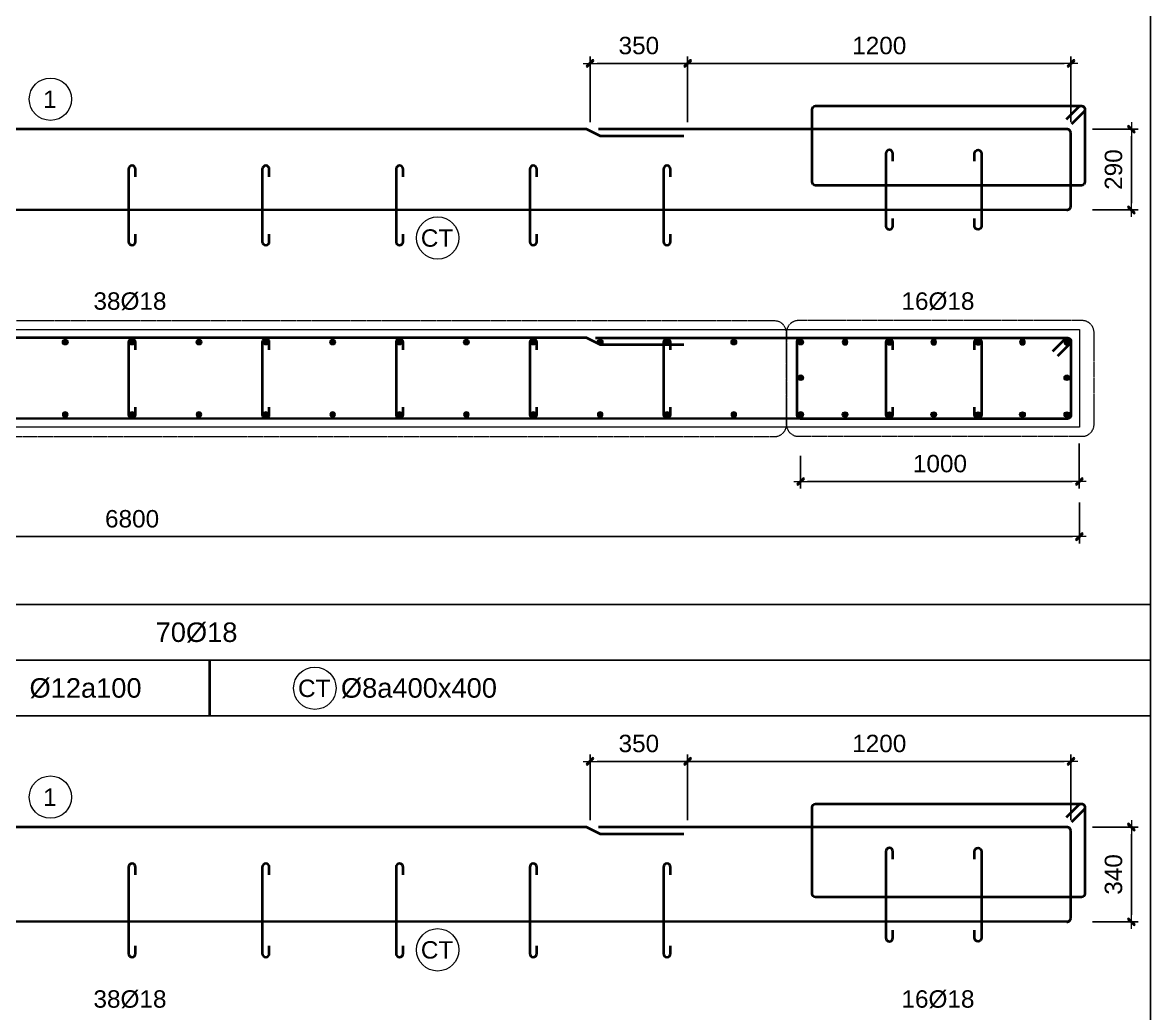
# Model space of a CAD drawing. Header units: millimetres. Extents: x -146909 to 4830753, y -683702 to -336947.
# Drawn here: x 4774826 to 4778874, y -444891 to -441334 of the extents above; entities that cross this region are included whole.
import ezdxf
from ezdxf.enums import TextEntityAlignment as Align

# ---------------------------------------------------------------- set-up
doc = ezdxf.new("R2010")
doc.units = ezdxf.units.MM
doc.header["$MEASUREMENT"] = 0
doc.linetypes.add('HIDDEN', pattern=[0.375, 0.25, -0.125])
doc.layers.get('0').update_dxf_attribs({"lineweight": 9})
doc.layers.get('Defpoints').update_dxf_attribs({"color": 10, "lineweight": 0})
for name, color, linetype, lineweight in [("'S_General_Cont_1 Thin", 1, 'Continuous', 18), ("'S_General_Text_3_Member name", 3, 'Continuous', 35), ('CDAI', 3, 'Continuous', 40), ('chunho.q', 1, 'Continuous', 13), ('CTHEP', 4, 'Continuous', 50), ('DBAO', 2, 'Continuous', 13), ('DMo', 9, 'HIDDEN', 9), ('KTH', 154, 'Continuous', 9), ('STICK', 1, 'Continuous', 9)]:
    doc.layers.add(name, color=color, linetype=linetype, lineweight=lineweight)
for name, color, linetype in [('DM', 1, 'Continuous'), ('TBL', 1, 'Continuous'), ('TX', 214, 'Continuous')]:
    doc.layers.add(name, color=color, linetype=linetype)
doc.styles.add('arial', font='arial.ttf', dxfattribs={"width": 0.85})
doc.styles.add('TTP-HelCon', font='arial.ttf')
doc.dimstyles.new('TTP-25', dxfattribs={"dimscale": 25, "dimtxt": 2.5, "dimasz": 1, "dimexe": 1, "dimexo": 1, "dimgap": 0.09, "dimtad": 0, "dimdec": 4, "dimrnd": 10, "dimzin": 9, "dimdsep": 46, "dimtxsty": 'TTP-HelCon', "dimblk": 'Stick', "dimcen": 0.09, "dimdle": 1.5, "dimclrd": 256, "dimclre": 256, "dimclrt": 1, "dimadec": 0, "dimazin": 0, "dimtfac": 1, "dimtdec": 4, "dimtmove": 0, "dimatfit": 3, "dimldrblk": 'ARCHTICK', "dimfxl": 1, "dimtvp": 1, "dimtolj": 1, "dimtzin": 0, "dimarcsym": 0})

# ---------------------------------------------------------------- blocks, each defined once
blk = doc.blocks.new('sign of slab')
at = {"layer": "'S_General_Cont_1 Thin"}
blk.add_circle((-10, 0), 475, dxfattribs=at)
at = {"layer": "'S_General_Text_3_Member name", "style": 'arial'}
blk.add_attdef('S', text='', height=250, dxfattribs=at).set_placement((-23, -1), align=Align.MIDDLE_CENTER)
blk = doc.blocks.new('Stick')
at = {"layer": 'STICK'}
h = blk.add_hatch(color=256, dxfattribs=at)
edge = h.paths.add_edge_path()
edge.add_line((0.3, 0.5), (-0.5, -0.3))
edge.add_arc((-0.4, -0.4), 0.141, 135, 315)
edge.add_line((-0.3, -0.5), (0.5, 0.3))
edge.add_arc((0.4, 0.4), 0.141, 315, 495)
blk.add_line((1, 0), (-1, 0), dxfattribs=at)
blk.add_lwpolyline([(0.3, 0.5), (-0.5, -0.3, 1), (-0.3, -0.5), (0.5, 0.3, 1), (0.3, 0.5, 1)], format="xyb", dxfattribs=at)
blk = doc.blocks.new('*D1410')
at = {"layer": 'Defpoints', "color": 0, "transparency": 16777216}
for p in [(4778641.5, -444221.7), (4778805.7, -444221.7), (4778641.5, -444561.7)]:
    blk.add_point(p, dxfattribs=at)
at = {"layer": 'KTH', "lineweight": -2, "transparency": 16777216}
for p, q in [((4778666.5, -444221.7), (4778830.7, -444221.7)), ((4778805.7, -444536.7), (4778805.7, -444246.7)), ((4778666.5, -444561.7), (4778830.7, -444561.7))]:
    blk.add_line(p, q, dxfattribs=at)
at = {"layer": 'KTH', "lineweight": -2, "transparency": 16777216, "xscale": 25, "yscale": 25, "zscale": 25}
for p, rotation in [((4778805.7, -444221.7), 90), ((4778805.7, -444561.7), 270)]:
    blk.add_blockref('Stick', p, dxfattribs=dict(at, rotation=rotation))
at = {"layer": 'KTH', "color": 1, "transparency": 16777216, "insert": (4778741.8, -444391.7), "char_height": 62.5, "attachment_point": 5, "rotation": 90, "style": 'TTP-HelCon'}
blk.add_mtext('\\A1;340', dxfattribs=at)
blk = doc.blocks.new('_ArchTick')
at = {"color": 0, "linetype": 'ByBlock', "const_width": 0.15}
blk.add_lwpolyline([(-0.5, -0.5), (0.5, 0.5)], dxfattribs=at)
blk = doc.blocks.new('*D1415')
at = {"layer": 'Defpoints', "color": 0, "transparency": 16777216}
for p in [(4776862.9, -443985.8), (4776862.9, -444221.7), (4777212.9, -444221.7)]:
    blk.add_point(p, dxfattribs=at)
at = {"layer": 'KTH', "lineweight": -2, "transparency": 16777216}
for p, q in [((4776862.9, -444196.7), (4776862.9, -443960.8)), ((4777212.9, -444196.7), (4777212.9, -443960.8)), ((4777187.9, -443985.8), (4776887.9, -443985.8))]:
    blk.add_line(p, q, dxfattribs=at)
at = {"layer": 'KTH', "lineweight": -2, "transparency": 16777216, "xscale": 25, "yscale": 25, "zscale": 25, "rotation": 180}
blk.add_blockref('Stick', (4776862.9, -443985.8), dxfattribs=at)
at = {"layer": 'KTH', "lineweight": -2, "transparency": 16777216, "xscale": 25, "yscale": 25, "zscale": 25}
blk.add_blockref('Stick', (4777212.9, -443985.8), dxfattribs=at)
at = {"layer": 'KTH', "color": 1, "transparency": 16777216, "insert": (4777037.9, -443921.9), "char_height": 62.5, "attachment_point": 5, "style": 'TTP-HelCon'}
blk.add_mtext('\\A1;350', dxfattribs=at)
blk = doc.blocks.new('*D1416')
at = {"layer": 'Defpoints', "color": 0, "transparency": 16777216}
for p in [(4777212.9, -443985.8), (4777212.9, -444221.7), (4778589, -444221.7)]:
    blk.add_point(p, dxfattribs=at)
at = {"layer": 'KTH', "lineweight": -2, "transparency": 16777216}
for p, q in [((4777212.9, -444196.7), (4777212.9, -443960.8)), ((4778589, -444196.7), (4778589, -443960.8)), ((4778564, -443985.8), (4777237.9, -443985.8))]:
    blk.add_line(p, q, dxfattribs=at)
at = {"layer": 'KTH', "lineweight": -2, "transparency": 16777216, "xscale": 25, "yscale": 25, "zscale": 25, "rotation": 180}
blk.add_blockref('Stick', (4777212.9, -443985.8), dxfattribs=at)
at = {"layer": 'KTH', "lineweight": -2, "transparency": 16777216, "xscale": 25, "yscale": 25, "zscale": 25}
blk.add_blockref('Stick', (4778589, -443985.8), dxfattribs=at)
at = {"layer": 'KTH', "color": 1, "transparency": 16777216, "insert": (4777900.9, -443921.9), "char_height": 62.5, "attachment_point": 5, "style": 'TTP-HelCon'}
blk.add_mtext('\\A1;1200', dxfattribs=at)
blk = doc.blocks.new('*D1439')
at = {"layer": 'Defpoints', "color": 0, "transparency": 16777216}
for p in [(4778641.5, -441716.7), (4778805.7, -441716.7), (4778641.5, -442006.7)]:
    blk.add_point(p, dxfattribs=at)
at = {"layer": 'KTH', "lineweight": -2, "transparency": 16777216}
for p, q in [((4778666.5, -441716.7), (4778830.7, -441716.7)), ((4778805.7, -441981.7), (4778805.7, -441741.7)), ((4778666.5, -442006.7), (4778830.7, -442006.7))]:
    blk.add_line(p, q, dxfattribs=at)
at = {"layer": 'KTH', "lineweight": -2, "transparency": 16777216, "xscale": 25, "yscale": 25, "zscale": 25}
for p, rotation in [((4778805.7, -441716.7), 90), ((4778805.7, -442006.7), 270)]:
    blk.add_blockref('Stick', p, dxfattribs=dict(at, rotation=rotation))
at = {"layer": 'KTH', "color": 1, "transparency": 16777216, "insert": (4778741.8, -441861.7), "char_height": 62.5, "attachment_point": 5, "rotation": 90, "style": 'TTP-HelCon'}
blk.add_mtext('\\A1;290', dxfattribs=at)
blk = doc.blocks.new('*D1442')
at = {"layer": 'Defpoints', "color": 0, "transparency": 16777216}
for p in [(4771819, -442972.8), (4778619, -443031.3), (4778619, -443179.2)]:
    blk.add_point(p, dxfattribs=at)
at = {"layer": 'KTH', "lineweight": -2, "transparency": 16777216}
for p, q in [((4771819, -442997.8), (4771819, -443204.2)), ((4778619, -443056.3), (4778619, -443204.2)), ((4771844, -443179.2), (4778594, -443179.2))]:
    blk.add_line(p, q, dxfattribs=at)
at = {"layer": 'KTH', "lineweight": -2, "transparency": 16777216, "xscale": 25, "yscale": 25, "zscale": 25, "rotation": 180}
blk.add_blockref('Stick', (4771819, -443179.2), dxfattribs=at)
at = {"layer": 'KTH', "lineweight": -2, "transparency": 16777216, "xscale": 25, "yscale": 25, "zscale": 25}
blk.add_blockref('Stick', (4778619, -443179.2), dxfattribs=at)
at = {"layer": 'KTH', "color": 1, "transparency": 16777216, "insert": (4775219, -443115.4), "char_height": 62.5, "attachment_point": 5, "style": 'TTP-HelCon'}
blk.add_mtext('\\A1;6800', dxfattribs=at)
blk = doc.blocks.new('*D1443')
at = {"layer": 'Defpoints', "color": 0, "transparency": 16777216}
for p in [(4778618.7, -442819.4), (4777618.7, -442864.4), (4777618.7, -442981.3)]:
    blk.add_point(p, dxfattribs=at)
at = {"layer": 'KTH', "lineweight": -2, "transparency": 16777216}
for p, q in [((4778618.7, -442844.4), (4778618.7, -443006.3)), ((4777618.7, -442889.4), (4777618.7, -443006.3)), ((4778593.7, -442981.3), (4777643.7, -442981.3))]:
    blk.add_line(p, q, dxfattribs=at)
at = {"layer": 'KTH', "lineweight": -2, "transparency": 16777216, "xscale": 25, "yscale": 25, "zscale": 25, "rotation": 180}
blk.add_blockref('Stick', (4777618.7, -442981.3), dxfattribs=at)
at = {"layer": 'KTH', "lineweight": -2, "transparency": 16777216, "xscale": 25, "yscale": 25, "zscale": 25}
blk.add_blockref('Stick', (4778618.7, -442981.3), dxfattribs=at)
at = {"layer": 'KTH', "color": 1, "transparency": 16777216, "insert": (4778118.7, -442917.4), "char_height": 62.5, "attachment_point": 5, "style": 'TTP-HelCon'}
blk.add_mtext('\\A1;1000', dxfattribs=at)
blk = doc.blocks.new('*D1444')
at = {"layer": 'Defpoints', "color": 0, "transparency": 16777216}
for p in [(4776862.9, -441480.8), (4776862.9, -441716.7), (4777212.9, -441716.7)]:
    blk.add_point(p, dxfattribs=at)
at = {"layer": 'KTH', "lineweight": -2, "transparency": 16777216}
for p, q in [((4776862.9, -441691.7), (4776862.9, -441455.8)), ((4777212.9, -441691.7), (4777212.9, -441455.8)), ((4777187.9, -441480.8), (4776887.9, -441480.8))]:
    blk.add_line(p, q, dxfattribs=at)
at = {"layer": 'KTH', "lineweight": -2, "transparency": 16777216, "xscale": 25, "yscale": 25, "zscale": 25, "rotation": 180}
blk.add_blockref('Stick', (4776862.9, -441480.8), dxfattribs=at)
at = {"layer": 'KTH', "lineweight": -2, "transparency": 16777216, "xscale": 25, "yscale": 25, "zscale": 25}
blk.add_blockref('Stick', (4777212.9, -441480.8), dxfattribs=at)
at = {"layer": 'KTH', "color": 1, "transparency": 16777216, "insert": (4777037.9, -441416.9), "char_height": 62.5, "attachment_point": 5, "style": 'TTP-HelCon'}
blk.add_mtext('\\A1;350', dxfattribs=at)
blk = doc.blocks.new('*D1445')
at = {"layer": 'Defpoints', "color": 0, "transparency": 16777216}
for p in [(4777212.9, -441480.8), (4777212.9, -441716.7), (4778589, -441716.7)]:
    blk.add_point(p, dxfattribs=at)
at = {"layer": 'KTH', "lineweight": -2, "transparency": 16777216}
for p, q in [((4777212.9, -441691.7), (4777212.9, -441455.8)), ((4778589, -441691.7), (4778589, -441455.8)), ((4778564, -441480.8), (4777237.9, -441480.8))]:
    blk.add_line(p, q, dxfattribs=at)
at = {"layer": 'KTH', "lineweight": -2, "transparency": 16777216, "xscale": 25, "yscale": 25, "zscale": 25, "rotation": 180}
blk.add_blockref('Stick', (4777212.9, -441480.8), dxfattribs=at)
at = {"layer": 'KTH', "lineweight": -2, "transparency": 16777216, "xscale": 25, "yscale": 25, "zscale": 25}
blk.add_blockref('Stick', (4778589, -441480.8), dxfattribs=at)
at = {"layer": 'KTH', "color": 1, "transparency": 16777216, "insert": (4777900.9, -441416.9), "char_height": 62.5, "attachment_point": 5, "style": 'TTP-HelCon'}
blk.add_mtext('\\A1;1200', dxfattribs=at)
blk = doc.blocks.new('*U1435')
at = {"layer": 'CTHEP', "ltscale": 0.02, "const_width": 10}
blk.add_lwpolyline([(0, 5, -1), (0, -5, -1)], format="xyb", close=True, dxfattribs=at)
at = {"layer": 'Defpoints', "color": 1}
blk.add_circle((0, 0), 10, dxfattribs=at)
blk = doc.blocks.new('*U1436')
at = {"layer": 'CDAI', "color": 0, "linetype": 'ByBlock', "lineweight": -2, "transparency": 16777216}
blk.add_blockref('*U1435', (0, 0), dxfattribs=at)
blk = doc.blocks.new('*U1433')
at = {"layer": 'CTHEP', "ltscale": 0.02, "const_width": 10}
blk.add_lwpolyline([(0, 5, -1), (0, -5, -1)], format="xyb", close=True, dxfattribs=at)
at = {"layer": 'Defpoints', "color": 1}
blk.add_circle((0, 0), 10, dxfattribs=at)
blk = doc.blocks.new('*U1434')
at = {"layer": 'CDAI', "color": 0, "linetype": 'ByBlock', "lineweight": -2, "transparency": 16777216}
blk.add_blockref('*U1433', (0, 0), dxfattribs=at)
blk = doc.blocks.new('*U1437')
at = {"layer": 'CTHEP', "ltscale": 0.02, "const_width": 10}
blk.add_lwpolyline([(0, 5, -1), (0, -5, -1)], format="xyb", close=True, dxfattribs=at)
at = {"layer": 'Defpoints', "color": 1}
blk.add_circle((0, 0), 10, dxfattribs=at)
blk = doc.blocks.new('*U1438')
at = {"layer": 'CDAI', "color": 0, "linetype": 'ByBlock', "lineweight": -2, "transparency": 16777216}
for p in [(2160, 0), (2400, 0), (2640, 0), (2880, 0), (3120, 0), (3360, 0), (3600, 0), (3840, 0), (4080, 0), (4320, 0), (4560, 0), (4800, 0)]:
    blk.add_blockref('*U1437', p, dxfattribs=at)
blk = doc.blocks.new('*U1427')
at = {"layer": 'CTHEP', "ltscale": 0.02, "const_width": 10}
blk.add_lwpolyline([(0, 5, -1), (0, -5, -1)], format="xyb", close=True, dxfattribs=at)
at = {"layer": 'Defpoints', "color": 1}
blk.add_circle((0, 0), 10, dxfattribs=at)
blk = doc.blocks.new('*U1428')
at = {"layer": 'CDAI', "color": 0, "linetype": 'ByBlock', "lineweight": -2, "transparency": 16777216}
for p in [(0, 0), (159.2, 0), (318.3, 0), (477.5, 0), (636.7, 0), (795.8, 0)]:
    blk.add_blockref('*U1427', p, dxfattribs=at)
blk = doc.blocks.new('*U1429')
at = {"layer": 'CTHEP', "ltscale": 0.02, "const_width": 10}
blk.add_lwpolyline([(0, 5, -1), (0, -5, -1)], format="xyb", close=True, dxfattribs=at)
at = {"layer": 'Defpoints', "color": 1}
blk.add_circle((0, 0), 10, dxfattribs=at)
blk = doc.blocks.new('*U1430')
at = {"layer": 'CDAI', "color": 0, "linetype": 'ByBlock', "lineweight": -2, "transparency": 16777216}
for p in [(0, 0), (159.2, 0), (318.3, 0), (477.5, 0), (636.7, 0), (795.8, 0), (955, 0)]:
    blk.add_blockref('*U1429', p, dxfattribs=at)
blk = doc.blocks.new('*U1424')
at = {"layer": 'CTHEP', "ltscale": 0.02, "const_width": 10}
blk.add_lwpolyline([(0, 5, -1), (0, -5, -1)], format="xyb", close=True, dxfattribs=at)
at = {"layer": 'Defpoints', "color": 1}
blk.add_circle((0, 0), 10, dxfattribs=at)
blk = doc.blocks.new('*U1425')
at = {"layer": 'CDAI', "color": 0, "linetype": 'ByBlock', "lineweight": -2, "transparency": 16777216}
for p in [(2160, 0), (2400, 0), (2640, 0), (2880, 0), (3120, 0), (3360, 0), (3600, 0), (3840, 0), (4080, 0), (4320, 0), (4560, 0), (4800, 0)]:
    blk.add_blockref('*U1424', p, dxfattribs=at)

msp = doc.modelspace()

# ---------------------------------------------------------------- linework, layer by layer
at = {"layer": 'CDAI', "color": 214}
msp.add_line((4775496.77108, -443622.18535), (4775496.77108, -443822.18535), dxfattribs=at)
at = {"layer": 'CDAI'}
for points in [[(4778573.15335, -441680.98657), (4778617.47355, -441636.66637, -0.6681786379), (4778638.81238, -441645.50521), (4778638.81238, -441906.00521, -0.4142135624), (4778626.31238, -441918.50521), (4777672.31238, -441918.50521, -0.4142135624), (4777659.81238, -441906.00521), (4777659.81238, -441645.50521, -0.4142135624), (4777672.31238, -441633.00521), (4778626.31238, -441633.00521, -0.6681786379), (4778635.15122, -441654.34404), (4778590.83102, -441698.66424)], [(4777949.82236, -441831.42535), (4777949.82236, -441803.92535, 1), (4777924.82236, -441803.92535), (4777924.82236, -442064.42535, 1), (4777949.82236, -442064.42535), (4777949.82236, -442036.92535)], [(4778243.1557, -441831.42535), (4778243.1557, -441803.92535, -1), (4778268.1557, -441803.92535), (4778268.1557, -442064.42535, -1), (4778243.1557, -442064.42535), (4778243.1557, -442036.92535)], [(4775231.48903, -441887.60511), (4775231.48903, -441860.10511, 1), (4775206.48903, -441860.10511), (4775206.48903, -442120.60511, 1), (4775231.48903, -442120.60511), (4775231.48903, -442093.10511)], [(4775711.48903, -441887.60511), (4775711.48903, -441860.10511, 1), (4775686.48903, -441860.10511), (4775686.48903, -442120.60511, 1), (4775711.48903, -442120.60511), (4775711.48903, -442093.10511)], [(4776191.48903, -441887.60511), (4776191.48903, -441860.10511, 1), (4776166.48903, -441860.10511), (4776166.48903, -442120.60511, 1), (4776191.48903, -442120.60511), (4776191.48903, -442093.10511)], [(4776671.48903, -441887.60511), (4776671.48903, -441860.10511, 1), (4776646.48903, -441860.10511), (4776646.48903, -442120.60511, 1), (4776671.48903, -442120.60511), (4776671.48903, -442093.10511)], [(4777151.48903, -441887.60511), (4777151.48903, -441860.10511, 1), (4777126.48903, -441860.10511), (4777126.48903, -442120.60511, 1), (4777151.48903, -442120.60511), (4777151.48903, -442093.10511)], [(4775231.48903, -442508.55035), (4775231.48903, -442481.05035, 1), (4775206.48903, -442481.05035), (4775206.48903, -442741.55035, 1), (4775231.48903, -442741.55035), (4775231.48903, -442714.05035)], [(4775711.48903, -442508.55035), (4775711.48903, -442481.05035, 1), (4775686.48903, -442481.05035), (4775686.48903, -442741.55035, 1), (4775711.48903, -442741.55035), (4775711.48903, -442714.05035)], [(4776191.48903, -442508.55035), (4776191.48903, -442481.05035, 1), (4776166.48903, -442481.05035), (4776166.48903, -442741.55035, 1), (4776191.48903, -442741.55035), (4776191.48903, -442714.05035)], [(4776671.48903, -442508.55035), (4776671.48903, -442481.05035, 1), (4776646.48903, -442481.05035), (4776646.48903, -442741.55035, 1), (4776671.48903, -442741.55035), (4776671.48903, -442714.05035)], [(4777151.48903, -442508.55035), (4777151.48903, -442481.05035, 1), (4777126.48903, -442481.05035), (4777126.48903, -442741.55035, 1), (4777151.48903, -442741.55035), (4777151.48903, -442714.05035)], [(4778523.32999, -442514.03171), (4778567.65019, -442469.71151, -0.6681786379), (4778588.98903, -442478.55035), (4778588.98903, -442743.55035, -0.4142135624), (4778576.48903, -442756.05035), (4777618.61511, -442756.05035, -0.4142135624), (4777606.11511, -442743.55035), (4777606.11511, -442478.55035, -0.4142135624), (4777618.61511, -442466.05035), (4778576.48903, -442466.05035, -0.6681786379), (4778585.32786, -442487.38918), (4778541.00766, -442531.70938)], [(4777949.82236, -442508.55035), (4777949.82236, -442481.05035, 1), (4777924.82236, -442481.05035), (4777924.82236, -442741.55035, 1), (4777949.82236, -442741.55035), (4777949.82236, -442714.05035)], [(4778243.1557, -442508.55035), (4778243.1557, -442481.05035, -1), (4778268.1557, -442481.05035), (4778268.1557, -442741.55035, -1), (4778243.1557, -442741.55035), (4778243.1557, -442714.05035)], [(4778573.15335, -444185.98657), (4778617.47355, -444141.66637, -0.6681786379), (4778638.81238, -444150.50521), (4778638.81238, -444461.00521, -0.4142135624), (4778626.31238, -444473.50521), (4777672.31238, -444473.50521, -0.4142135624), (4777659.81238, -444461.00521), (4777659.81238, -444150.50521, -0.4142135624), (4777672.31238, -444138.00521), (4778626.31238, -444138.00521, -0.6681786379), (4778635.15122, -444159.34404), (4778590.83102, -444203.66424)], [(4777949.82236, -444336.42535), (4777949.82236, -444308.92535, 1), (4777924.82236, -444308.92535), (4777924.82236, -444619.42535, 1), (4777949.82236, -444619.42535), (4777949.82236, -444591.92535)], [(4778243.1557, -444336.42535), (4778243.1557, -444308.92535, -1), (4778268.1557, -444308.92535), (4778268.1557, -444619.42535, -1), (4778243.1557, -444619.42535), (4778243.1557, -444591.92535)], [(4775231.48903, -444392.60511), (4775231.48903, -444365.10511, 1), (4775206.48903, -444365.10511), (4775206.48903, -444675.60511, 1), (4775231.48903, -444675.60511), (4775231.48903, -444648.10511)], [(4775711.48903, -444392.60511), (4775711.48903, -444365.10511, 1), (4775686.48903, -444365.10511), (4775686.48903, -444675.60511, 1), (4775711.48903, -444675.60511), (4775711.48903, -444648.10511)], [(4776191.48903, -444392.60511), (4776191.48903, -444365.10511, 1), (4776166.48903, -444365.10511), (4776166.48903, -444675.60511, 1), (4776191.48903, -444675.60511), (4776191.48903, -444648.10511)], [(4776671.48903, -444392.60511), (4776671.48903, -444365.10511, 1), (4776646.48903, -444365.10511), (4776646.48903, -444675.60511, 1), (4776671.48903, -444675.60511), (4776671.48903, -444648.10511)], [(4777151.48903, -444392.60511), (4777151.48903, -444365.10511, 1), (4777126.48903, -444365.10511), (4777126.48903, -444675.60511, 1), (4777151.48903, -444675.60511), (4777151.48903, -444648.10511)]]:
    msp.add_lwpolyline(points, format="xyb", dxfattribs=at)
at = {"layer": 'CDAI', "ltscale": 0.02}
for points in [[(4777199.68812, -441741.70123), (4776899.95227, -441741.70123), (4776849.95227, -441716.70123), (4771863.98903, -441716.70123, 0.4142135624), (4771848.98903, -441731.70123), (4771848.98903, -441991.70123, 0.4142135624), (4771863.98903, -442006.70123), (4773540.53787, -442006.70123)], [(4778573.98903, -442006.70123, 0.4142135624), (4778588.98903, -441991.70123), (4778588.98903, -441731.70123, 0.4142135624), (4778573.98903, -441716.70123), (4776893.06832, -441716.70123)], [(4777199.68812, -442491.05035), (4776899.95227, -442491.05035), (4776849.95227, -442466.05035), (4771863.98903, -442466.05035, 0.4142135624), (4771848.98903, -442481.05035), (4771848.98903, -442741.05035, 0.4142135624), (4771863.98903, -442756.05035), (4773540.61912, -442756.05035)], [(4777199.68812, -444246.70123), (4776899.95227, -444246.70123), (4776849.95227, -444221.70123), (4771863.98903, -444221.70123, 0.4142135624), (4771848.98903, -444236.70123), (4771848.98903, -444546.70123, 0.4142135624), (4771863.98903, -444561.70123), (4773540.53787, -444561.70123)], [(4778573.98903, -444561.70123, 0.4142135624), (4778588.98903, -444546.70123), (4778588.98903, -444236.70123, 0.4142135624), (4778573.98903, -444221.70123), (4776893.06832, -444221.70123)]]:
    msp.add_lwpolyline(points, format="xyb", dxfattribs=at)
for points in [[(4778578.71749, -442005.93646), (4773591.65407, -442006.96982), (4773541.65407, -441981.96982), (4773240.87685, -441981.96982)], [(4776882.75397, -442466.05035), (4778573.98903, -442466.05035)], [(4778578.71749, -442755.28557), (4773591.65407, -442756.31894), (4773541.65407, -442731.31894), (4773240.87685, -442731.31894)], [(4778578.71749, -444560.93646), (4773591.65407, -444561.96982), (4773541.65407, -444536.96982), (4773240.87685, -444536.96982)]]:
    msp.add_lwpolyline(points, dxfattribs=at)
at = {"layer": 'DBAO'}
msp.add_lwpolyline([(4772648.98903, -442786.5905), (4771818.98903, -442786.05035), (4771818.98903, -442436.05035), (4778618.98903, -442436.05035), (4778618.98903, -442786.03739), (4772648.99767, -442786.5905)], dxfattribs=at)
at = {"layer": 'DMo', "color": 6, "ltscale": 10}
for points in [[(4777567.75667, -442447.75409, 0.4142135624), (4777524.81701, -442404.81442), (4772908.82208, -442404.81442, 0.4142135624), (4772865.88242, -442447.75409)], [(4778628.92216, -442403.76922), (4777610.69634, -442403.76922, 0.4142135624), (4777567.75667, -442446.70889), (4777567.75667, -442776.10552, 0.4142135624), (4777610.69634, -442819.04518), (4778628.92216, -442819.04518, 0.4142135624), (4778671.86182, -442776.10552), (4778671.86182, -442446.70889, 0.4142135624), (4778628.92216, -442403.76922)], [(4772865.88242, -442446.70889), (4772865.88242, -442777.15072, 0.4142135624), (4772908.82208, -442820.09038), (4777524.81701, -442820.09038, 0.4142135624), (4777567.75667, -442777.15072), (4777567.75667, -442446.70889)]]:
    msp.add_lwpolyline(points, format="xyb", dxfattribs=at)
at = {"layer": 'TBL'}
for p, q in [((4778874.218, -438762.18535), (4778874.218, -449279.86809)), ((4771397.73003, -443422.18535), (4778874.218, -443422.18535)), ((4771397.73003, -443822.18535), (4778874.218, -443822.18535))]:
    msp.add_line(p, q, dxfattribs=at)
at = {"layer": 'TBL', "color": 8}
msp.add_line((4771397.73003, -443622.18535), (4778874.218, -443622.18535), dxfattribs=at)

# ---------------------------------------------------------------- block references
ref = msp.add_blockref('sign of slab', (4774927.49872, -441609.16861), dxfattribs=dict(xscale=0.16, yscale=0.16, zscale=0.16))
ref.add_attrib('S', '1', dxfattribs={"layer": 'DM', "height": 62.5, "style": 'arial'}).set_placement((4774923.7447, -441609.3255), align=Align.MIDDLE_CENTER)
ref = msp.add_blockref('sign of slab', (4776317.41314, -442107.22308), dxfattribs=dict(xscale=0.16, yscale=0.16, zscale=0.16))
ref.add_attrib('S', 'CT', dxfattribs={"layer": 'DM', "height": 62.5, "style": 'arial'}).set_placement((4776313.65912, -442107.37998), align=Align.MIDDLE_CENTER)
ref = msp.add_blockref('sign of slab', (4775876.5332, -443723.28145), dxfattribs=dict(xscale=0.16, yscale=0.16, zscale=0.16))
ref.add_attrib('S', 'CT', dxfattribs={"layer": 'DM', "height": 62.5, "style": 'arial'}).set_placement((4775872.77919, -443723.43834), align=Align.MIDDLE_CENTER)
ref = msp.add_blockref('sign of slab', (4774927.49872, -444114.16861), dxfattribs=dict(xscale=0.16, yscale=0.16, zscale=0.16))
ref.add_attrib('S', '1', dxfattribs={"layer": 'DM', "height": 62.5, "style": 'arial'}).set_placement((4774923.7447, -444114.3255), align=Align.MIDDLE_CENTER)
ref = msp.add_blockref('sign of slab', (4776317.41314, -444662.22308), dxfattribs=dict(xscale=0.16, yscale=0.16, zscale=0.16))
ref.add_attrib('S', 'CT', dxfattribs={"layer": 'DM', "height": 62.5, "style": 'arial'}).set_placement((4776313.65912, -444662.37998), align=Align.MIDDLE_CENTER)
at = {"layer": 'CDAI', "color": 214}
msp.add_blockref('*U1438', (4772818.98903, -442481.05035), dxfattribs=at)
at = {"layer": 'CDAI', "color": 214, "xscale": -1}
msp.add_blockref('*U1428', (4778573.98903, -442481.05035), dxfattribs=at)
at = {"layer": 'CDAI', "color": 214, "rotation": 180}
for name, p in [('*U1434', (4777618.98903, -442608.80035)), ('*U1436', (4778573.98903, -442608.80035)), ('*U1430', (4778573.98903, -442741.05035))]:
    msp.add_blockref(name, p, dxfattribs=at)
at = {"layer": 'CDAI', "color": 214, "xscale": -1, "rotation": 180}
msp.add_blockref('*U1425', (4772818.98903, -442741.05035), dxfattribs=at)

# ---------------------------------------------------------------- texts
at = {"layer": 'chunho.q', "color": 1, "style": 'arial'}
for s, p in [('38%%C18', (4775080.37599, -442364.88483)), ('16%%C18', (4777980.46749, -442364.88483)), ('38%%C18', (4775080.37599, -444869.88483)), ('16%%C18', (4777980.46749, -444869.88483))]:
    msp.add_text(s, height=62.5, dxfattribs=at).set_placement(p)
at = {"layer": 'TX', "color": 2, "style": 'arial'}
for s, p in [('70%%C18', (4775450.37011, -443522.18535)), ('%%C12a100', (4775051.94907, -443722.18535)), ('%%C8a400x400', (4776248.65808, -443722.18535))]:
    msp.add_text(s, height=70, dxfattribs=at).set_placement(p, align=Align.MIDDLE_CENTER)

# ---------------------------------------------------------------- dimensions: what is measured, and where the dimension line sits
at = {"layer": 'KTH'}
for base, p1, p2, angle, picture, middle in [((4776862.88183, -441480.75591), (4777212.88183, -441716.70123), (4776862.88183, -441716.70123), 180, '*D1444', (4777037.88183, -441416.89165)), ((4778805.65359, -441716.70123), (4778641.52878, -442006.70123), (4778641.52878, -441716.70123), 90, '*D1439', (4778741.83197, -441861.70123)), ((4777618.68931, -442981.2528), (4778618.68931, -442819.44255), (4777618.68931, -442864.44255), 180, '*D1443', (4778118.68931, -442917.43117)), ((4776862.88183, -443985.75591), (4777212.88183, -444221.70123), (4776862.88183, -444221.70123), 180, '*D1415', (4777037.88183, -443921.89165)), ((4778805.65359, -444221.70123), (4778641.52878, -444561.70123), (4778641.52878, -444221.70123), 90, '*D1410', (4778741.78933, -444391.70123))]:
    dim = msp.add_linear_dim(base=base, p1=p1, p2=p2, angle=angle, dimstyle='TTP-25', dxfattribs=at)
    dim.commit()
    dim.dimension.update_dxf_attribs({"geometry": picture, "text_midpoint": middle})
for base, p1, p2, picture, middle in [((4777212.88183, -441480.75591), (4778588.98903, -441716.70123), (4777212.88183, -441716.70123), '*D1445', (4777900.93543, -441416.93429)), ((4777212.88183, -443985.75591), (4778588.98903, -444221.70123), (4777212.88183, -444221.70123), '*D1416', (4777900.93543, -443921.93429))]:
    dim = msp.add_linear_dim(base=base, p1=p1, p2=p2, angle=180, text='1200', dimstyle='TTP-25', dxfattribs=at)
    dim.commit()
    dim.dimension.update_dxf_attribs({"geometry": picture, "text_midpoint": middle})
dim = msp.add_linear_dim(base=(4778618.98903, -443179.19648), p1=(4771818.98903, -442972.84764), p2=(4778618.98903, -443031.25276), dimstyle='TTP-25', dxfattribs=at)
dim.commit()
dim.dimension.update_dxf_attribs({"geometry": '*D1442', "text_midpoint": (4775218.98903, -443115.37485)})

doc.saveas('drawing.dxf')
